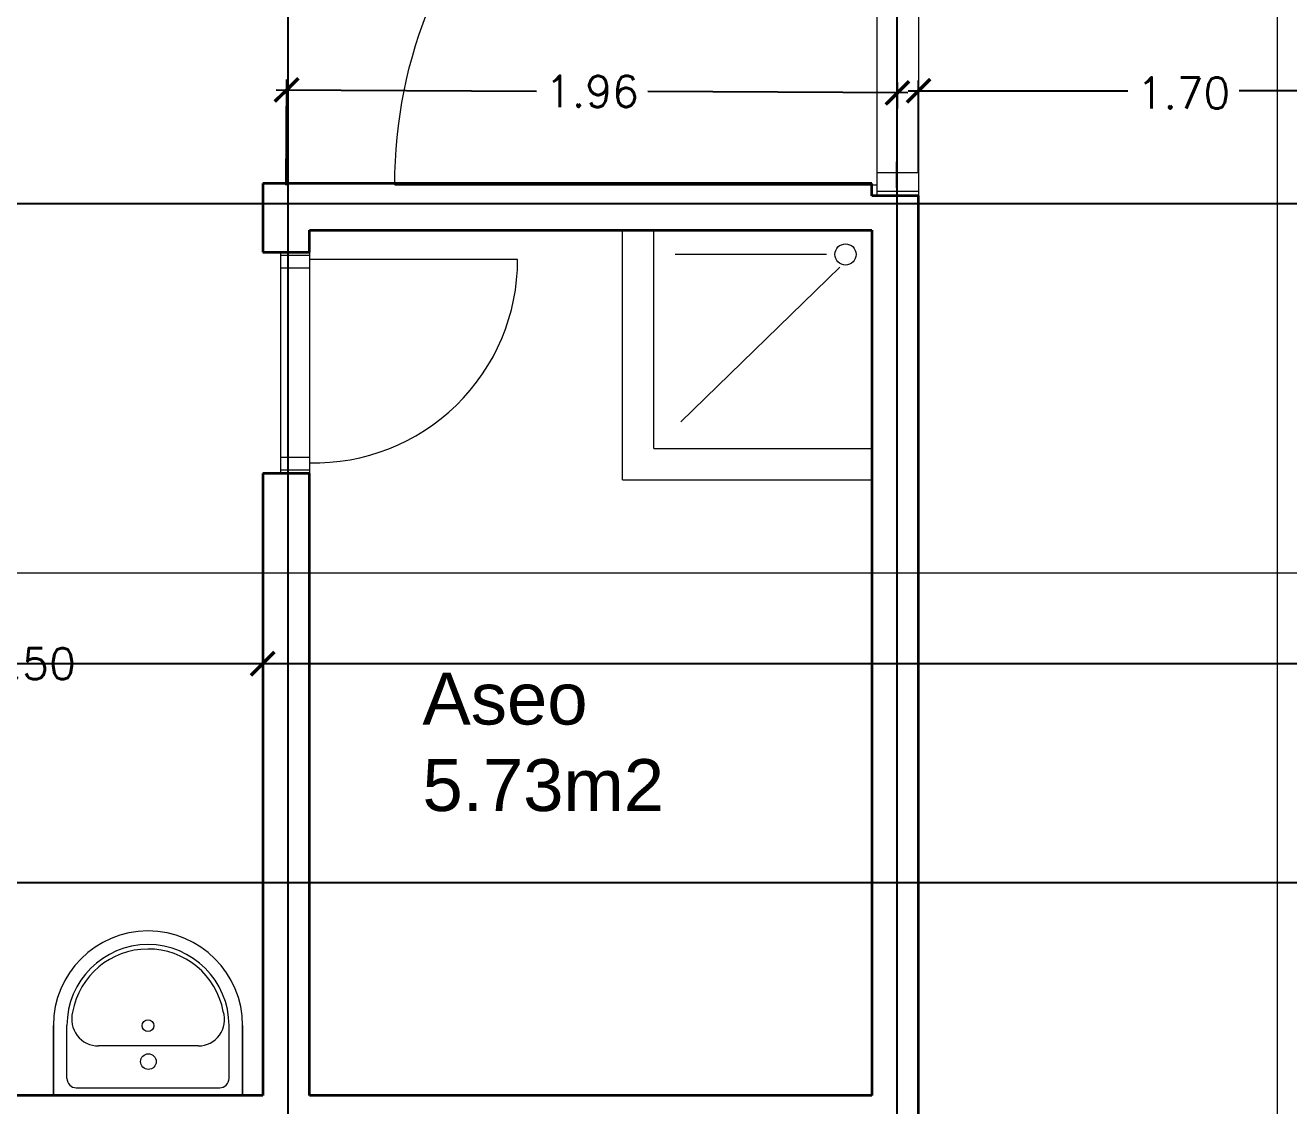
# Model space of a CAD drawing. Header units: inches. Extents: x -6 to 158, y 10 to 161.
# Drawn here: x 28.345 to 32.398, y 92.001 to 95.465 of the extents above; entities that cross this region are included whole.
import ezdxf

# ---------------------------------------------------------------- set-up
doc = ezdxf.new("R2010")
doc.units = ezdxf.units.IN
doc.header["$MEASUREMENT"] = 0
doc.linetypes.add('IMPORT-AI-Linetype-8', pattern=[7811.371918, 4882.107551, -976.421456, 976.421456, -976.421456])
for name, color, linetype, lineweight in [('A-DETL-GENF', 92, 'Continuous', 9), ('A-DOOR', 2, 'Continuous', 9), ('A-WALL', 5, 'Continuous', 9), ('G-ANNO-SYMB', 111, 'Continuous', 9), ('P-SANR-FIXT', 3, 'Continuous', 9)]:
    doc.layers.add(name, color=color, linetype=linetype, lineweight=lineweight)
doc.layers.add('HATCH ACERA QUIRIBI', color=33, linetype='FENCELINE1')
doc.layers.add('ZUCA-EJES', color=251, linetype='Continuous')
doc.layers.add('Sector terreno natural', color=7, linetype='Continuous', lineweight=13, true_color=0xa28c7c)
doc.styles.add('DETALLES$0$DETALLES$0$TEXTO GENERAL', font='romans.shx')
doc.styles.get("Standard").update_dxf_attribs({"font": 'arial.ttf'})
doc.linetypes.add('FENCELINE1', pattern='A,0.25,-0.1,[133,ltypeshp.shx,S=0.1,R=0,X=-0.1,Y=0],-0.1,1', length=1.45)
doc.dimstyles.new('DISTRIBUCIÓN$0$PLANTA ARQUITECTONICA$0$STANDARD', dxfattribs={"dimscale": 0, "dimtxt": 0.1, "dimasz": 0.075, "dimexe": 0.0333, "dimexo": 0.0333, "dimgap": 0.0333, "dimtad": 0, "dimtih": 1, "dimtoh": 1, "dimzin": 0, "dimdsep": 46, "dimtxsty": 'DETALLES$0$DETALLES$0$TEXTO GENERAL', "dimblk": 'DISTRIBUCIÓN$0$PLANTA ARQUITECTONICA$0$_ARCHTICK', "dimcen": 0.0333, "dimdle": 0.0333, "dimclrd": 124, "dimclre": 124, "dimclrt": 1, "dimaunit": 1, "dimadec": 0, "dimazin": 0, "dimtfac": 1, "dimtix": 1, "dimtmove": 2, "dimatfit": 3, "dimfxl": 2, "dimtolj": 1, "dimtzin": 0, "dimarcsym": 0})

# ---------------------------------------------------------------- blocks, each defined once
blk = doc.blocks.new('Doors_Door-sets_JELD-WEN_Interior_HP_FS12_FCore_Single_1_0 - 690 x 2090 mm - M7 x M21-367987-Level 1')
at = {"layer": 'A-DETL-GENF', "color": 1}
for p, q in [((-345, 17), (-303, 17)), ((-345, -75), (-345, 17)), ((-315, 17), (315, 17)), ((-303, 17), (-303, -75)), ((303, 17), (345, 17)), ((303, -75), (303, 17)), ((345, 17), (345, -75)), ((-303, -75), (-345, -75)), ((315, -75), (-315, -75)), ((345, -75), (303, -75)), ((330.8, -742.8), (330.8, -75))]:
    blk.add_line(p, q, dxfattribs=at)
blk.add_arc((330.3, -91.5), 651.3, 178.5483, 270.044, dxfattribs=at)
at = {"layer": 'A-DOOR', "color": 1, "lineweight": 18}
for p, q in [((-355, -75), (-355, 17)), ((-355, 17), (-345, 17)), ((345, 17), (355, 17)), ((355, 17), (355, -75)), ((-345, -75), (-355, -75)), ((355, -75), (345, -75))]:
    blk.add_line(p, q, dxfattribs=at)
blk = doc.blocks.new('Fregadero de baño - De pie - Fregadero de baño - De pie-930452-Level 1')
at = {"layer": 'P-SANR-FIXT', "color": 251}
for p, q in [((-303.6, 224.2), (-303.6, 0)), ((-303.6, 0), (-303.6, 224.2)), ((-260, 55), (-260, 224.2)), ((260, 55), (260, 224.2)), ((303.6, 0), (303.6, 224.2)), ((303.6, 224.2), (303.6, 0)), ((161.2, 159.1), (-158.8, 159.1)), ((-230, 25), (230, 25))]:
    blk.add_line(p, q, dxfattribs=at)
for centre, radius in [((0, 224.2), 18.8), ((1.2, 108.8), 25)]:
    blk.add_circle(centre, radius, dxfattribs=at)
for centre, radius, start, end in [((0, 224.2), 303.6, 360, 180), ((0, 224.2), 303.6, 0, 180), ((0, 224.2), 260, 360, 180), ((0, 224.2), 245.7, 10.5532, 169.867), ((-158.8, 245.1), 86, 164.9779, 270), ((161.2, 243.4), 84.3, 270, 17.7612), ((-230, 55), 30, 180, 270), ((230, 55), 30, 270, 0)]:
    blk.add_arc(centre, radius, start, end, dxfattribs=at)
blk = doc.blocks.new('DISTRIBUCIÓN$0$PLANTA ARQUITECTONICA$0$_ARCHTICK')
at = {"color": 0, "linetype": 'ByBlock', "const_width": 0.15}
blk.add_lwpolyline([(-0.5, -0.5), (0.5, 0.5)], dxfattribs=at)
blk = doc.blocks.new('*D1015')
at = {"layer": 'Defpoints', "color": 0, "transparency": 16777216}
for p in [(31.2107, 95.2551), (31.2107, 94.9582), (32.9107, 94.9582)]:
    blk.add_point(p, dxfattribs=at)
at = {"layer": 'Sector terreno natural', "color": 124, "lineweight": -2, "transparency": 16777216}
for p, q in [((31.2107, 94.9915), (31.2107, 95.2884)), ((32.9107, 94.9915), (32.9107, 95.2884)), ((31.1774, 95.2551), (31.8821, 95.2551)), ((32.944, 95.2551), (32.2392, 95.2551))]:
    blk.add_line(p, q, dxfattribs=at)
at = {"layer": 'Sector terreno natural', "color": 124, "lineweight": -2, "transparency": 16777216, "xscale": 0.075, "yscale": 0.075, "zscale": 0.075, "rotation": 180}
blk.add_blockref('DISTRIBUCIÓN$0$PLANTA ARQUITECTONICA$0$_ARCHTICK', (31.2107, 95.2551), dxfattribs=at)
at = {"layer": 'Sector terreno natural', "color": 124, "lineweight": -2, "transparency": 16777216, "xscale": 0.075, "yscale": 0.075, "zscale": 0.075}
blk.add_blockref('DISTRIBUCIÓN$0$PLANTA ARQUITECTONICA$0$_ARCHTICK', (32.9107, 95.2551), dxfattribs=at)
at = {"layer": 'Sector terreno natural', "color": 1, "transparency": 16777216, "insert": (32.0607, 95.2481), "char_height": 0.1, "attachment_point": 5, "style": 'DETALLES$0$DETALLES$0$TEXTO GENERAL'}
blk.add_mtext('\\A1;1.70', dxfattribs=at)
blk = doc.blocks.new('*D1017')
at = {"layer": 'Defpoints', "color": 0, "transparency": 16777216}
for p in [(27.6064, 93.4447), (29.1064, 93.4447), (29.1064, 93.418)]:
    blk.add_point(p, dxfattribs=at)
at = {"layer": 'Sector terreno natural', "color": 124, "lineweight": -2, "transparency": 16777216}
for p, q in [((27.5731, 93.418), (28.1779, 93.418)), ((27.6064, 93.4114), (27.6064, 93.3847)), ((29.1397, 93.418), (28.535, 93.418)), ((29.1064, 93.4114), (29.1064, 93.3847))]:
    blk.add_line(p, q, dxfattribs=at)
at = {"layer": 'Sector terreno natural', "color": 124, "lineweight": -2, "transparency": 16777216, "xscale": 0.075, "yscale": 0.075, "zscale": 0.075, "rotation": 180}
blk.add_blockref('DISTRIBUCIÓN$0$PLANTA ARQUITECTONICA$0$_ARCHTICK', (27.6064, 93.418), dxfattribs=at)
at = {"layer": 'Sector terreno natural', "color": 124, "lineweight": -2, "transparency": 16777216, "xscale": 0.075, "yscale": 0.075, "zscale": 0.075}
blk.add_blockref('DISTRIBUCIÓN$0$PLANTA ARQUITECTONICA$0$_ARCHTICK', (29.1064, 93.418), dxfattribs=at)
at = {"layer": 'Sector terreno natural', "color": 1, "transparency": 16777216, "insert": (28.3564, 93.418), "char_height": 0.1, "attachment_point": 5, "style": 'DETALLES$0$DETALLES$0$TEXTO GENERAL'}
blk.add_mtext('\\A1;1.50', dxfattribs=at)
blk = doc.blocks.new('*D1018')
at = {"layer": 'Defpoints', "color": 0, "transparency": 16777216}
for p in [(29.183, 95.2579), (29.1814, 94.9197), (31.141, 94.9103)]:
    blk.add_point(p, dxfattribs=at)
at = {"layer": 'Sector terreno natural', "color": 124, "lineweight": -2, "transparency": 16777216}
for p, q in [((29.1497, 95.2581), (29.9843, 95.2541)), ((29.1816, 94.953), (29.1832, 95.2912)), ((31.1412, 94.9436), (31.1428, 95.2818)), ((31.1759, 95.2484), (30.3414, 95.2524))]:
    blk.add_line(p, q, dxfattribs=at)
at = {"layer": 'Sector terreno natural', "color": 124, "lineweight": -2, "transparency": 16777216, "xscale": 0.075, "yscale": 0.075, "zscale": 0.075}
for p, rotation in [((29.183, 95.2579), 179.7245829015315), ((31.1426, 95.2485), 359.7245829015315)]:
    blk.add_blockref('DISTRIBUCIÓN$0$PLANTA ARQUITECTONICA$0$_ARCHTICK', p, dxfattribs=dict(at, rotation=rotation))
at = {"layer": 'Sector terreno natural', "color": 1, "transparency": 16777216, "insert": (30.1628, 95.2532), "char_height": 0.1, "attachment_point": 5, "style": 'DETALLES$0$DETALLES$0$TEXTO GENERAL'}
blk.add_mtext('\\A1;1.96', dxfattribs=at)
blk = doc.blocks.new('Doors_Door-sets_JELD-WEN_Interior_HP_FS12_FCore_Single_1_0 - 1090 x 2090 mm - M11 x M21-367303-Level 1')
at = {"layer": 'A-DETL-GENF', "color": 1}
for p, q in [((530.8, 1142.8), (530.8, 75)), ((-503, 75), (-545, 75)), ((-545, 75), (-545, -17)), ((515, 75), (-515, 75)), ((-503, -17), (-503, 75)), ((503, 75), (503, -17)), ((545, 75), (503, 75)), ((545, -17), (545, 75)), ((-545, -17), (-503, -17)), ((-515, -17), (515, -17)), ((503, -17), (545, -17))]:
    blk.add_line(p, q, dxfattribs=at)
blk.add_arc((530.3, 91.5), 1051.3, 89.9728, 180.8993, dxfattribs=at)
at = {"layer": 'A-DOOR', "color": 1, "lineweight": 18}
for p, q in [((-545, 75), (-555, 75)), ((-555, 75), (-555, -17)), ((555, 75), (545, 75)), ((555, -17), (555, 75)), ((-555, -17), (-545, -17)), ((545, -17), (555, -17))]:
    blk.add_line(p, q, dxfattribs=at)

msp = doc.modelspace()

# ---------------------------------------------------------------- hatches: boundary and pattern name
at = {"layer": 'HATCH ACERA QUIRIBI', "linetype": 'ByBlock'}
h = msp.add_hatch(dxfattribs=at)
h.set_pattern_fill('AR-SAND', color=33, scale=0.005)
h.set_pattern_definition([(37.5, (-2717.0635, -1543.11324), (-0.008000156, 0.244706619), [0, -0.19304, 0, -0.2159, 0, -0.206375]), (7.5, (-2717.0635, -1543.11324), (0.22476164, 0.35841255), [0, -0.10414, 0, -0.17399, 0, -0.066675]), (327.5, (-2717.2197, -1543.11324), (0.395496185, 0.000718592), [0, -0.0635, 0, -0.2286, 0, -0.29845]), (317.5, (-2717.2197, -1543.11324), (0.381778226, 0.11146466), [0, -0.03175, 0, -0.14986, 0, -0.17145])])
h.paths.add_polyline_path([(20.0346, 112.3765), (20.7064, 97.4211), (20.7064, 84.3621), (20.7064, 67.7191), (26.7389, 69.4585), (35.0142, 71.8447), (44.88, 77.1027), (47.8682, 92.7059), (50.122, 111.7901)])
h.paths.add_polyline_path([(21.2908, 111.1518), (21.9064, 97.448), (21.9064, 84.3621), (21.9064, 69.314), (26.4064, 70.6115), (34.5609, 72.9628), (43.8093, 77.8919), (46.6816, 92.8893), (48.775, 110.6162)], flags=16)

# ---------------------------------------------------------------- linework, layer by layer
at = {"layer": 'A-WALL', "lineweight": 35}
for p, q in [((31.0607, 94.9582), (29.1064, 94.9582)), ((29.1064, 94.9582), (29.1064, 94.7382)), ((31.0607, 94.9183), (31.0607, 94.9582)), ((31.2107, 94.9183), (31.0607, 94.9183)), ((31.2107, 91.8132), (31.2107, 94.9183)), ((29.2564, 94.8082), (31.0607, 94.8082)), ((29.2564, 94.7382), (29.2564, 94.8082)), ((31.0607, 94.8082), (31.0607, 92.0332)), ((29.1064, 94.7382), (29.2564, 94.7382)), ((29.2564, 94.0282), (29.1064, 94.0282)), ((29.1064, 94.0282), (29.1064, 92.0332)), ((29.2564, 92.0332), (29.2564, 94.0282)), ((29.1064, 92.0332), (27.6064, 92.0332)), ((31.0607, 92.0332), (29.2564, 92.0332))]:
    msp.add_line(p, q, dxfattribs=at)
at = {"layer": 'G-ANNO-SYMB'}
for p, q in [((32.3609, 109.0467), (32.3609, 70.4501)), ((45.0597, 93.7083), (20.0145, 93.7083))]:
    msp.add_line(p, q, dxfattribs=at)
at = {"layer": 'Sector terreno natural', "color": 1}
for p, q in [((30.2607, 94.0079), (30.2607, 94.8079)), ((30.3607, 94.1079), (30.3607, 94.8079)), ((30.3607, 94.1079), (31.0607, 94.1079)), ((30.2607, 94.0079), (31.0607, 94.0079))]:
    msp.add_line(p, q, dxfattribs=at)
at = {"layer": 'Sector terreno natural', "color": 251}
for p, q in [((30.9152, 94.7303), (30.4291, 94.7303)), ((30.9577, 94.6896), (30.4475, 94.194))]:
    msp.add_line(p, q, dxfattribs=at)
msp.add_circle((30.9761, 94.7303), 0.0341, dxfattribs=at)
at = {"layer": 'ZUCA-EJES', "color": 253, "linetype": 'IMPORT-AI-Linetype-8', "ltscale": 0.01}
for p, q in [((29.1868, 113.0964), (29.1868, 76.4303)), ((31.141, 113.0964), (31.141, 76.4303)), ((50.3482, 94.893), (25.0564, 94.893)), ((50.3482, 93.418), (25.0564, 93.418)), ((50.3482, 92.7154), (25.0564, 92.7154))]:
    msp.add_line(p, q, dxfattribs=at)

# ---------------------------------------------------------------- block references
at = {"layer": 'A-DOOR'}
for name, p, xscale, yscale, zscale, rotation in [('Doors_Door-sets_JELD-WEN_Interior_HP_FS12_FCore_Single_1_0 - 1090 x 2090 mm - M11 x M21-367303-Level 1', (31.186, 95.7225), -0.001449088265585657, 0.001449088265585657, 0.001449088265585657, 90), ('Doors_Door-sets_JELD-WEN_Interior_HP_FS12_FCore_Single_1_0 - 690 x 2090 mm - M7 x M21-367987-Level 1', (29.1814, 94.3832), 0.000999999999999, 0.000999999999999, 0.000999999999999, 89.99999999999999)]:
    msp.add_blockref(name, p, dxfattribs=dict(at, xscale=xscale, yscale=yscale, zscale=zscale, rotation=rotation))
at = {"layer": 'P-SANR-FIXT', "xscale": 0.000999999999999, "yscale": 0.000999999999999, "zscale": 0.000999999999999}
msp.add_blockref('Fregadero de baño - De pie - Fregadero de baño - De pie-930452-Level 1', (28.7383, 92.0332), dxfattribs=at)

# ---------------------------------------------------------------- texts
at = {"layer": 'Sector terreno natural', "color": 2, "insert": (29.6188, 93.3894), "char_height": 0.166418, "attachment_point": 1}
msp.add_mtext_dynamic_manual_height_columns('{\\f@Arial Unicode MS|b0|i0|c0|p34;Aseo\\P5.73m2}', width=11.731436, gutter_width=5, heights=[0], dxfattribs=at)

# ---------------------------------------------------------------- dimensions: what is measured, and where the dimension line sits
at = {"layer": 'Sector terreno natural', "color": 2}
for p1, p2, distance, picture, middle in [((31.141, 94.9103), (29.1814, 94.9197), -0.3382, '*D1018', (30.1628, 95.2532)), ((27.6064, 93.4447), (29.1064, 93.4447), -0.0267, '*D1017', (28.3564, 93.418))]:
    dim = msp.add_aligned_dim(p1=p1, p2=p2, distance=distance, dimstyle='DISTRIBUCIÓN$0$PLANTA ARQUITECTONICA$0$STANDARD', override={"dimscale": 1}, dxfattribs=at)
    dim.commit()
    dim.dimension.update_dxf_attribs({"geometry": picture, "text_midpoint": middle})
dim = msp.add_linear_dim(base=(31.2107, 95.2551), p1=(32.9107, 94.9582), p2=(31.2107, 94.9582), angle=180, dimstyle='DISTRIBUCIÓN$0$PLANTA ARQUITECTONICA$0$STANDARD', override={"dimscale": 1}, dxfattribs=at)
dim.commit()
dim.dimension.update_dxf_attribs({"geometry": '*D1015', "text_midpoint": (32.0607, 95.2481), "dimtype": 161})

doc.saveas('drawing.dxf')
